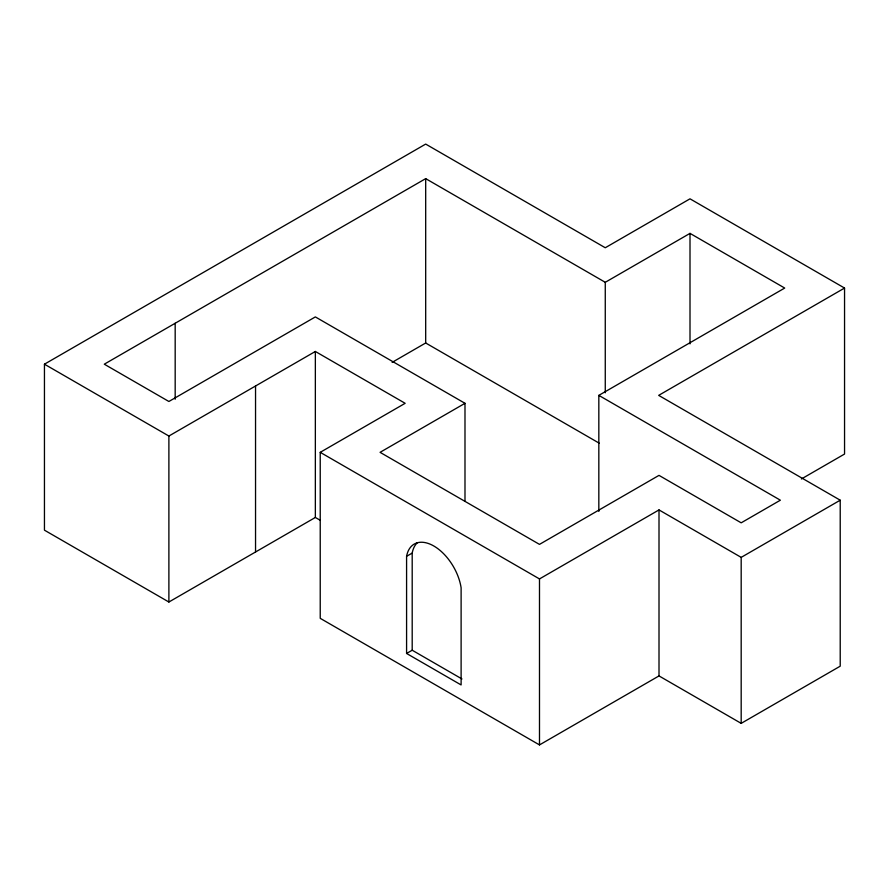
<?xml version="1.0" encoding="UTF-8"?>
<svg xmlns="http://www.w3.org/2000/svg" width="889" height="889" viewBox="0 0 889 889"><rect width="100%" height="100%" fill="white"/><g stroke="black" fill="none" stroke-linecap="round" stroke-linejoin="round"><path stroke-width="1.33" d="M320.14 520.221L315.351 517.465L168.888 602.02L44.45 530.177L44.45 364.19L425.687 144.085L605.265 247.753L690.008 198.825L844.55 288.058L844.55 454.046L801.378 478.971M598.83 511.397L598.83 395.372L784.709 288.058L690.008 233.374L605.265 282.302L425.687 178.633L104.291 364.19L168.888 401.484L315.351 316.917L464.991 403.306L464.991 501.374M44.45 364.19L168.888 436.032L315.351 351.466L405.151 403.306L320.229 452.334L320.229 618.333L539.49 744.915L659.005 675.918L741.182 723.357L840.216 666.183L840.216 500.196L658.671 395.372L844.55 288.058M392.127 362.368L425.687 342.987L599.275 443.211M464.991 403.306L380.07 452.334L539.49 544.379L659.005 475.371L741.182 522.821L780.375 500.196L598.83 395.372M406.584 556.314A39.26 22.669 60 0 1 433.854 546.024A39.26 22.669 60 0 1 461.113 587.796L461.113 684.941L406.584 653.459L406.584 556.314L412.196 553.069A39.26 22.669 60 0 1 417.352 542.69M406.584 653.459L412.196 650.226L461.98 678.963M320.229 452.334L539.49 578.928L659.005 509.919L741.182 557.37L840.216 500.196M741.182 557.37L741.182 723.357M690.008 233.374L690.008 343.876M659.005 509.919L659.005 675.918M605.265 282.302L605.265 392.794M539.49 578.928L539.49 744.915M425.687 178.633L425.687 342.987M412.196 553.069L412.196 650.226M315.351 351.466L315.351 517.465M255.543 386.004L255.543 551.991M175.177 323.263L175.177 399.228M168.888 436.032L168.888 602.02"/></g></svg>
